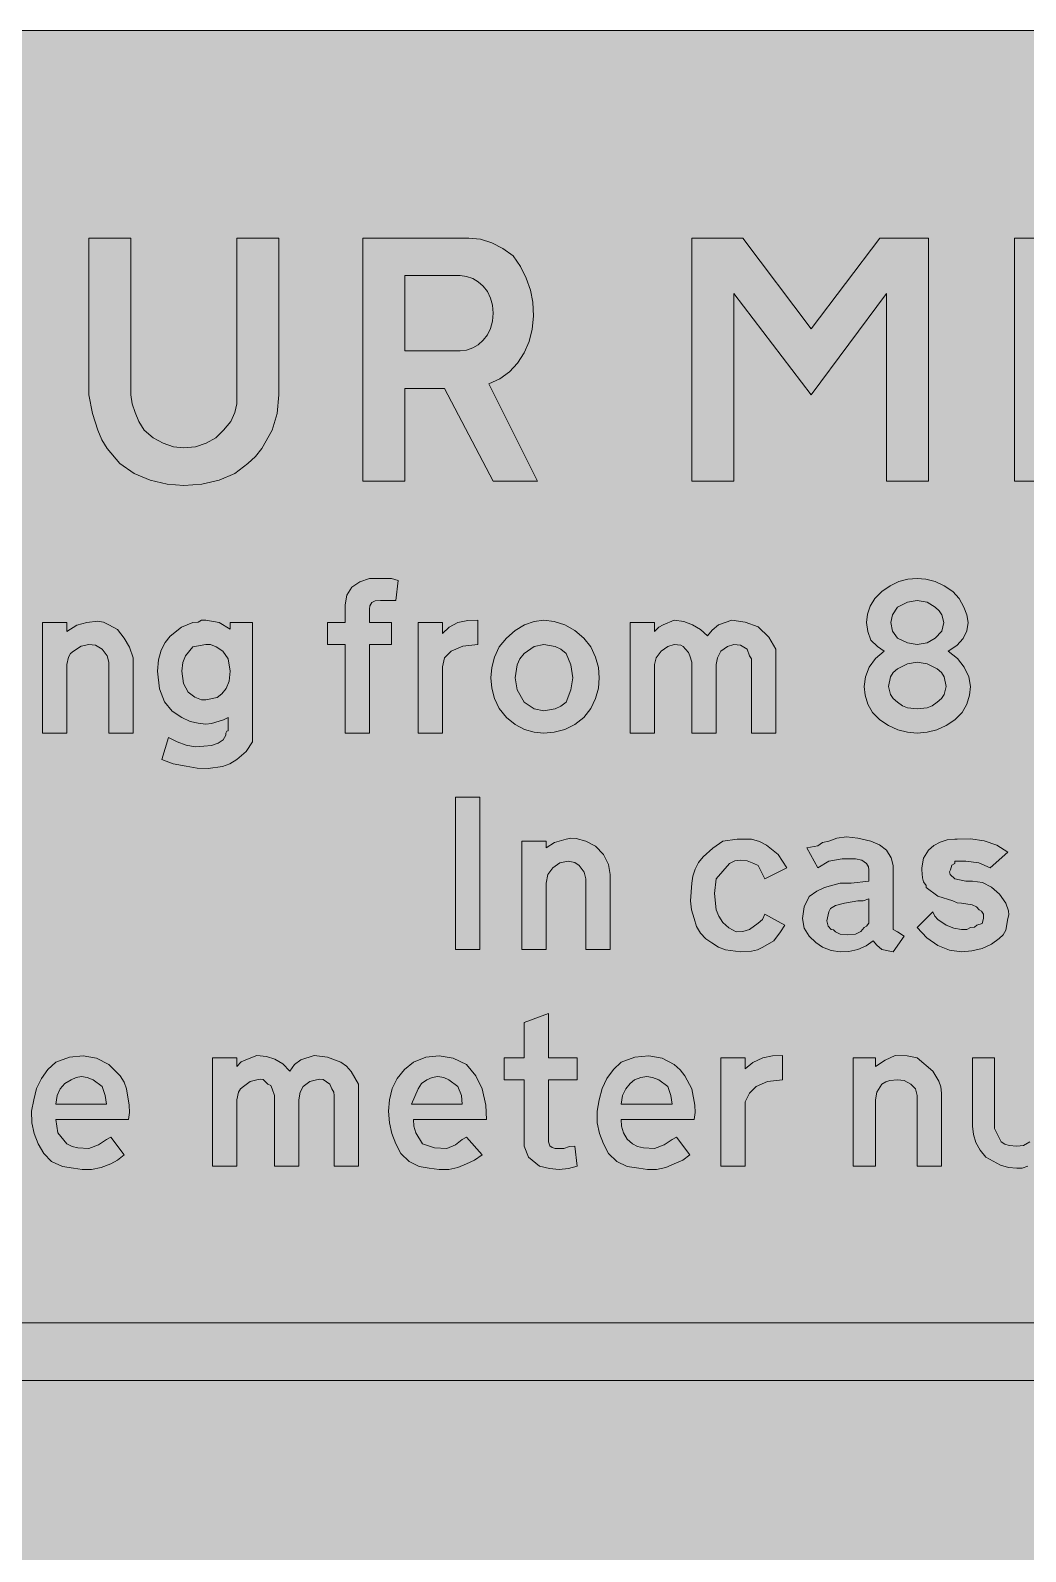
# Model space of a CAD drawing. Header units: metres. Extents: x 10 to 559, y 12 to 260.
# Drawn here: x 91.5 to 172.6, y 136 to 259.9 of the extents above; entities that cross this region are included whole.
import ezdxf

# ---------------------------------------------------------------- set-up
doc = ezdxf.new("R2010")
doc.units = ezdxf.units.M
for name, color, linetype, true_color in [('FILL_FIREBRICK_C36B00', 7, 'Continuous', 0xc36b00), ('FILL_WHITE_FFFFFF', 7, 'Continuous', 0xffffff), ('STROKE_WHITE_FFFFFF', 7, 'Continuous', 0xffffff)]:
    doc.layers.add(name, color=color, linetype=linetype, true_color=true_color)

msp = doc.modelspace()

# ---------------------------------------------------------------- hatches: boundary and pattern name
at = {"layer": 'FILL_FIREBRICK_C36B00', "true_color": 0xc36b00}
h = msp.add_hatch(color=7, dxfattribs=at)
h.dxf.hatch_style = 1
h.paths.add_polyline_path([(553.76, 259.79), (555.08, 259.4), (556.32, 258.78), (557.46, 257.94), (558.3, 256.8), (558.92, 255.55), (559.31, 254.24), (559.44, 252.9), (559.44, 19.08), (559.31, 17.73), (558.9, 16.38), (558.25, 15.14), (557.46, 14.04), (556.29, 13.12), (555.01, 12.51), (553.69, 12.17), (552.42, 12.06), (17.46, 12.06), (16.12, 12.17), (14.81, 12.51), (13.56, 13.12), (12.42, 14.04), (11.48, 15.18), (10.8, 16.42), (10.4, 17.74), (10.26, 19.08), (10.26, 252.9), (10.4, 254.25), (10.8, 255.6), (11.48, 256.77), (12.42, 257.94), (13.52, 258.88), (14.76, 259.56), (16.11, 259.87), (17.46, 259.92), (552.42, 259.92), (553.76, 259.79)])
at = {"layer": 'FILL_WHITE_FFFFFF', "true_color": 0xffffff}
h = msp.add_hatch(color=7, dxfattribs=at)
h.dxf.hatch_style = 1
h.paths.add_polyline_path([(99.72, 230.22), (99.83, 229.5), (100.08, 228.78), (100.37, 228.06), (100.8, 227.34), (101.53, 226.74), (102.35, 226.28), (103.2, 226), (104.04, 225.9), (104.98, 226), (105.86, 226.28), (106.65, 226.74), (107.28, 227.34), (107.86, 228.06), (108.18, 228.78), (108.34, 229.5), (108.36, 230.22), (108.36, 243), (111.78, 243), (111.78, 230.22), (111.64, 228.71), (111.24, 227.34), (110.38, 225.85), (109.87, 225.21), (109.26, 224.64), (108.19, 223.83), (106.92, 223.27), (105.51, 222.94), (104.04, 222.84), (102.67, 222.94), (101.29, 223.27), (99.99, 223.83), (98.82, 224.64), (97.78, 225.85), (97.35, 226.56), (97.02, 227.34), (96.59, 228.71), (96.3, 230.22), (96.3, 243), (99.72, 243), (99.72, 230.22)])
h = msp.add_hatch(color=7, dxfattribs=at)
h.dxf.hatch_style = 1
h.paths.add_polyline_path([(127.26, 243), (128.2, 242.9), (129.13, 242.62), (130.02, 242.16), (130.86, 241.56), (131.47, 240.69), (131.94, 239.74), (132.28, 238.75), (132.48, 237.78), (132.53, 236.65), (132.42, 235.58), (132.16, 234.57), (131.76, 233.64), (131.22, 232.82), (130.56, 232.11), (129.77, 231.54), (128.88, 231.12), (132.84, 223.2), (129.24, 223.2), (125.28, 230.76), (122.04, 230.76), (122.04, 223.2), (118.62, 223.2), (118.62, 243), (127.26, 243)])
h.paths.add_polyline_path([(127.07, 233.88), (127.57, 234.05), (128.03, 234.31), (128.43, 234.68), (128.77, 235.12), (129.02, 235.64), (129.18, 236.23), (129.24, 236.88), (129.18, 237.53), (129.02, 238.12), (128.77, 238.64), (128.43, 239.09), (128.03, 239.45), (127.57, 239.72), (127.07, 239.88), (126.54, 239.94), (122.04, 239.94), (122.04, 233.82), (126.54, 233.82), (127.07, 233.88)], flags=16)
h = msp.add_hatch(color=7, dxfattribs=at)
h.dxf.hatch_style = 1
h.paths.add_polyline_path([(145.44, 243), (149.58, 243), (155.16, 235.62), (160.74, 243), (164.7, 243), (164.7, 223.2), (161.28, 223.2), (161.28, 238.5), (155.16, 230.22), (148.86, 238.5), (148.86, 223.2), (145.44, 223.2), (145.44, 243)])
h = msp.add_hatch(color=7, dxfattribs=at)
h.dxf.hatch_style = 1
h.paths.add_polyline_path([(171.72, 243), (184.14, 243), (184.14, 239.94), (174.96, 239.94), (174.96, 234.72), (183.42, 234.72), (183.42, 231.66), (174.96, 231.66), (174.96, 226.26), (184.68, 226.26), (184.68, 223.2), (171.72, 223.2), (171.72, 243)])
h = msp.add_hatch(color=7, dxfattribs=at)
h.dxf.hatch_style = 1
h.paths.add_polyline_path([(117.18, 202.68), (117.18, 209.88), (115.74, 209.88), (115.74, 211.68), (117.18, 211.68), (117.18, 213.12), (117.31, 213.91), (117.72, 214.56), (118.37, 214.99), (119.16, 215.28), (120.42, 215.28), (120.96, 215.26), (121.5, 215.1), (121.32, 213.48), (120.24, 213.48), (120.06, 213.48), (119.63, 213.46), (119.34, 213.3), (119.18, 213.03), (119.16, 212.76), (119.16, 211.68), (120.96, 211.68), (120.96, 209.88), (119.16, 209.88), (119.16, 202.68), (117.18, 202.68)])
h = msp.add_hatch(color=7, dxfattribs=at)
h.dxf.hatch_style = 1
h.paths.add_polyline_path([(167.99, 207.26), (168.12, 206.46), (168.05, 205.76), (167.83, 205.04), (167.44, 204.36), (166.86, 203.76), (166.15, 203.29), (165.4, 202.95), (164.61, 202.75), (163.8, 202.68), (162.99, 202.75), (162.2, 202.95), (161.45, 203.29), (160.74, 203.76), (160.16, 204.36), (159.77, 205.04), (159.55, 205.76), (159.48, 206.46), (159.58, 207.26), (159.88, 208.04), (160.39, 208.74), (161.1, 209.34), (160.56, 209.72), (160.02, 210.24), (159.77, 210.96), (159.66, 211.68), (159.73, 212.35), (159.95, 213.01), (160.34, 213.63), (160.92, 214.2), (161.6, 214.67), (162.29, 215.01), (163.02, 215.21), (163.8, 215.28), (164.5, 215.21), (165.24, 215.01), (165.98, 214.67), (166.68, 214.2), (167.2, 213.64), (167.58, 212.94), (167.83, 212.31), (167.94, 211.68), (167.84, 211.01), (167.53, 210.38), (167.03, 209.81), (166.32, 209.34), (167.06, 208.74), (167.62, 208.04), (167.99, 207.26)])
h.paths.add_polyline_path([(161.84, 207.6), (161.62, 207.25), (161.46, 206.46), (161.62, 205.83), (161.84, 205.5), (162.18, 205.2), (162.58, 204.89), (162.99, 204.73), (163.8, 204.66), (164.61, 204.73), (165.01, 204.89), (165.42, 205.2), (165.76, 205.5), (165.98, 205.83), (166.14, 206.46), (165.98, 207.25), (165.76, 207.6), (165.42, 207.9), (164.61, 208.31), (163.8, 208.44), (162.99, 208.31), (162.18, 207.9), (161.84, 207.6)], flags=16)
h.paths.add_polyline_path([(165.24, 210.42), (165.8, 210.98), (165.96, 211.68), (165.8, 212.31), (165.58, 212.64), (165.24, 212.94), (164.59, 213.35), (163.8, 213.48), (162.99, 213.35), (162.18, 212.94), (161.77, 212.31), (161.64, 211.68), (161.77, 210.98), (162.18, 210.42), (162.99, 210.02), (163.8, 209.88), (164.59, 210.02), (165.24, 210.42)], flags=16)
h = msp.add_hatch(color=7, dxfattribs=at)
h.dxf.hatch_style = 1
h.paths.add_polyline_path([(95.67, 209.75), (95.04, 209.34), (94.8, 209.15), (94.63, 208.87), (94.5, 208.26), (94.5, 202.68), (92.52, 202.68), (92.52, 211.68), (94.5, 211.68), (94.5, 210.96), (95.31, 211.46), (96.12, 211.68), (97.02, 211.79), (97.49, 211.71), (97.92, 211.5), (98.62, 211.1), (99.18, 210.42), (99.61, 209.68), (99.9, 208.8), (99.9, 202.68), (97.92, 202.68), (97.92, 208.44), (97.78, 208.98), (97.38, 209.52), (96.84, 209.83), (96.3, 209.88), (95.67, 209.75)])
h = msp.add_hatch(color=7, dxfattribs=at)
h.dxf.hatch_style = 1
h.paths.add_polyline_path([(109.62, 201.96), (109.12, 201.17), (108.36, 200.52), (107.79, 200.18), (107.19, 199.96), (106.02, 199.8), (105.12, 199.82), (104.22, 199.98), (103.16, 200.18), (102.24, 200.52), (102.78, 202.32), (103.48, 201.95), (104.22, 201.69), (104.96, 201.56), (105.66, 201.6), (106.3, 201.66), (106.83, 201.85), (107.23, 202.13), (107.46, 202.5), (107.46, 202.61), (107.46, 202.68), (107.55, 202.84), (107.64, 202.86), (107.64, 203.76), (107.64, 203.87), (107.64, 203.94), (107.28, 203.76), (106.29, 203.45), (105.84, 203.4), (105.19, 203.47), (104.55, 203.63), (103.86, 203.94), (103.09, 204.45), (102.46, 205.22), (102.04, 206.29), (101.88, 207.72), (101.96, 208.65), (102.18, 209.43), (102.51, 210.06), (102.91, 210.58), (103.85, 211.29), (104.76, 211.68), (105.19, 211.7), (105.48, 211.86), (105.84, 211.86), (106.92, 211.68), (107.82, 211.14), (107.82, 211.68), (109.62, 211.68), (109.62, 201.96)])
h.paths.add_polyline_path([(104.17, 208.98), (103.95, 208.43), (103.86, 207.72), (104.01, 206.7), (104.4, 206.01), (104.92, 205.59), (105.48, 205.38), (105.84, 205.38), (106.74, 205.56), (107.14, 205.87), (107.48, 206.3), (107.73, 206.9), (107.82, 207.72), (107.64, 208.72), (107.21, 209.34), (106.68, 209.69), (106.2, 209.88), (105.84, 209.88), (104.76, 209.7), (104.17, 208.98)], flags=16)
h = msp.add_hatch(color=7, dxfattribs=at)
h.dxf.hatch_style = 1
h.paths.add_polyline_path([(125.66, 211.3), (126.36, 211.68), (127.17, 211.84), (127.98, 211.86), (127.98, 209.88), (126.76, 209.75), (125.82, 209.34), (125.28, 208.8), (125.1, 208.08), (125.1, 202.68), (123.12, 202.68), (123.12, 211.68), (125.1, 211.68), (125.1, 210.78), (125.66, 211.3)])
h = msp.add_hatch(color=7, dxfattribs=at)
h.dxf.hatch_style = 1
h.paths.add_polyline_path([(129.35, 208.87), (129.74, 209.69), (130.32, 210.42), (131.03, 211.02), (131.78, 211.48), (132.57, 211.76), (133.38, 211.86), (134.22, 211.76), (135.07, 211.48), (135.89, 211.02), (136.62, 210.42), (137.2, 209.69), (137.59, 208.87), (137.81, 208.02), (137.88, 207.18), (137.81, 206.34), (137.59, 205.49), (137.2, 204.67), (136.62, 203.94), (135.89, 203.36), (135.07, 202.97), (134.22, 202.75), (133.38, 202.68), (132.57, 202.75), (131.78, 202.97), (131.03, 203.36), (130.32, 203.94), (129.74, 204.67), (129.35, 205.49), (129.13, 206.34), (129.06, 207.18), (129.13, 208.02), (129.35, 208.87)])
h.paths.add_polyline_path([(131.76, 209.16), (131.42, 208.72), (131.2, 208.24), (131.04, 207.18), (131.2, 206.19), (131.76, 205.2), (132.57, 204.64), (133.38, 204.48), (134.28, 204.64), (134.75, 204.86), (135.18, 205.2), (135.58, 206.19), (135.72, 207.18), (135.58, 208.24), (135.18, 209.16), (134.75, 209.5), (134.28, 209.72), (133.38, 209.88), (132.57, 209.72), (131.76, 209.16)], flags=16)
h = msp.add_hatch(color=7, dxfattribs=at)
h.dxf.hatch_style = 1
h.paths.add_polyline_path([(152.28, 202.68), (150.3, 202.68), (150.3, 208.44), (150.28, 208.71), (150.12, 208.98), (149.94, 209.52), (149.4, 209.83), (148.86, 209.88), (148.32, 209.74), (147.78, 209.34), (147.53, 208.8), (147.42, 208.26), (147.42, 202.68), (145.44, 202.68), (145.44, 208.44), (145.26, 208.98), (145.15, 209.25), (144.9, 209.52), (144.73, 209.73), (144.52, 209.83), (144, 209.88), (143.46, 209.74), (142.92, 209.34), (142.52, 208.8), (142.38, 208.26), (142.38, 202.68), (140.4, 202.68), (140.4, 211.68), (142.38, 211.68), (142.38, 210.96), (142.74, 211.3), (143.1, 211.5), (144, 211.86), (144.78, 211.76), (145.49, 211.5), (146.13, 211.1), (146.7, 210.6), (147.08, 211.05), (147.6, 211.5), (148.68, 211.86), (149.76, 211.72), (150.84, 211.32), (151.7, 210.49), (152.28, 209.52), (152.28, 209.34), (152.28, 209.16), (152.28, 202.68)])
h = msp.add_hatch(color=7, dxfattribs=at)
h.dxf.hatch_style = 1
h.paths.add_polyline_path([(128.16, 197.46), (128.16, 185.04), (126.18, 185.04), (126.18, 197.46), (128.16, 197.46)])
h = msp.add_hatch(color=7, dxfattribs=at)
h.dxf.hatch_style = 1
h.paths.add_polyline_path([(134.66, 192.11), (134.1, 191.7), (133.69, 191.14), (133.56, 190.44), (133.56, 185.04), (131.58, 185.04), (131.58, 193.86), (133.56, 193.86), (133.56, 193.32), (134.23, 193.75), (135.18, 194.04), (135.58, 194.11), (135.99, 194.09), (136.8, 193.86), (137.59, 193.46), (138.24, 192.78), (138.64, 191.97), (138.78, 191.16), (138.78, 185.04), (136.8, 185.04), (136.8, 190.8), (136.66, 191.34), (136.26, 191.88), (135.88, 192.13), (135.36, 192.24), (134.66, 192.11)])
h = msp.add_hatch(color=7, dxfattribs=at)
h.dxf.hatch_style = 1
h.paths.add_polyline_path([(149.58, 186.5), (150.12, 186.66), (150.84, 187.2), (151.18, 187.49), (151.38, 187.92), (153, 187.02), (152.64, 186.48), (152.1, 185.76), (151.2, 185.22), (150.77, 185.01), (150.3, 184.9), (149.4, 184.86), (148.16, 185.02), (147.6, 185.24), (147.06, 185.58), (146.56, 185.91), (146.14, 186.37), (145.82, 186.92), (145.62, 187.56), (145.41, 188.26), (145.33, 189), (145.44, 190.44), (145.5, 191.01), (145.69, 191.59), (145.97, 192.14), (146.34, 192.6), (147.15, 193.3), (147.96, 193.86), (149.13, 194.02), (150.3, 194.04), (150.94, 193.84), (151.51, 193.54), (152.46, 192.78), (152.82, 192.24), (153.18, 191.7), (151.38, 190.8), (150.84, 191.88), (150.48, 192.06), (149.94, 192.26), (149.42, 192.33), (148.94, 192.26), (148.5, 192.06), (147.42, 190.8), (147.28, 189.61), (147.42, 188.28), (147.62, 187.75), (147.96, 187.24), (148.43, 186.81), (149.04, 186.48), (149.58, 186.5)])
h = msp.add_hatch(color=7, dxfattribs=at)
h.dxf.hatch_style = 1
h.paths.add_polyline_path([(156.08, 193.75), (156.6, 193.86), (157.25, 194.11), (158.04, 194.22), (158.96, 194.11), (160.02, 193.86), (160.72, 193.57), (161.28, 193.14), (161.68, 192.51), (161.82, 191.88), (161.82, 189.9), (161.82, 187.02), (161.82, 186.66), (162.18, 186.48), (162.72, 186.12), (161.82, 184.86), (160.92, 185.04), (160.49, 185.4), (160.2, 185.76), (159.64, 185.33), (158.94, 185.04), (158.22, 184.88), (157.5, 184.86), (156.78, 184.97), (156.06, 185.22), (155.52, 185.6), (154.98, 186.12), (154.57, 186.77), (154.44, 187.56), (154.57, 188.53), (154.98, 189.36), (155.61, 189.79), (156.24, 190.08), (157.5, 190.44), (158.4, 190.44), (159.84, 190.62), (159.84, 190.98), (159.84, 191.52), (159.82, 191.79), (159.66, 192.06), (159.28, 192.31), (158.76, 192.42), (157.68, 192.42), (156.6, 192.24), (155.7, 191.7), (154.8, 193.32), (155.7, 193.5), (156.08, 193.75)])
h.paths.add_polyline_path([(158.76, 186.3), (159.19, 186.5), (159.48, 186.84), (159.66, 186.95), (159.84, 187.2), (159.84, 187.56), (159.84, 189.18), (159.39, 189.02), (158.94, 189), (157.86, 188.82), (157.14, 188.64), (156.73, 188.37), (156.6, 188.1), (156.42, 187.38), (156.53, 186.95), (156.78, 186.66), (156.96, 186.64), (157.14, 186.48), (157.5, 186.3), (158.13, 186.23), (158.76, 186.3)], flags=16)
h = msp.add_hatch(color=7, dxfattribs=at)
h.dxf.hatch_style = 1
h.paths.add_polyline_path([(167.76, 190.62), (168.3, 190.62), (169.1, 190.49), (169.85, 190.12), (170.5, 189.56), (171, 188.82), (171.23, 188.19), (171.25, 187.86), (171.18, 187.56), (171.02, 186.61), (170.8, 186.24), (170.46, 185.94), (169.83, 185.47), (169.07, 185.13), (168.23, 184.93), (167.4, 184.86), (166.43, 184.99), (165.47, 185.38), (164.57, 186), (163.8, 186.84), (165.06, 188.1), (165.23, 187.75), (165.47, 187.49), (166.14, 187.02), (166.77, 186.77), (167.4, 186.66), (167.83, 186.68), (168.12, 186.84), (168.46, 186.86), (168.66, 187.02), (169.07, 187.15), (169.2, 187.56), (169.2, 187.92), (169.02, 188.17), (168.84, 188.28), (168.62, 188.52), (168.26, 188.68), (167.4, 188.82), (167.04, 188.84), (166.68, 189), (165.47, 189.4), (164.52, 190.08), (164.52, 190.26), (164.31, 190.56), (164.21, 190.89), (164.16, 191.52), (164.16, 191.7), (164.3, 192.49), (164.7, 193.14), (165.14, 193.51), (165.65, 193.79), (166.22, 193.98), (166.86, 194.04), (167.04, 194.04), (168.14, 194.07), (169.25, 193.9), (170.28, 193.53), (171.18, 192.96), (169.74, 191.7), (168.82, 192.1), (167.76, 192.24), (166.86, 192.24), (166.86, 192.06), (166.61, 191.92), (166.5, 191.52), (166.43, 191.36), (166.48, 191.16), (166.86, 190.8), (167.76, 190.62)])
h = msp.add_hatch(color=7, dxfattribs=at)
h.dxf.hatch_style = 1
h.paths.add_polyline_path([(133.87, 169.04), (134.04, 168.9), (134.28, 168.84), (135, 168.84), (135.45, 169), (135.9, 169.02), (136.08, 167.4), (135.37, 167.2), (134.62, 167.13), (133.83, 167.2), (133.02, 167.4), (132.12, 168.12), (131.76, 169.02), (131.76, 174.42), (130.14, 174.42), (130.14, 176.22), (131.76, 176.22), (131.76, 179.1), (133.74, 179.82), (133.74, 176.22), (136.08, 176.22), (136.08, 174.42), (133.74, 174.42), (133.74, 169.38), (133.87, 169.04)])
h = msp.add_hatch(color=7, dxfattribs=at)
h.dxf.hatch_style = 1
h.paths.add_polyline_path([(93.24, 167.76), (92.63, 168.41), (92.16, 169.2), (91.83, 170.04), (91.64, 170.93), (91.63, 171.86), (91.8, 172.8), (92.03, 173.71), (92.43, 174.53), (92.96, 175.26), (93.6, 175.86), (94.71, 176.26), (95.83, 176.38), (96.92, 176.19), (97.92, 175.68), (98.84, 174.76), (99.16, 174.24), (99.36, 173.7), (99.58, 172.37), (99.61, 171.75), (99.54, 171.18), (93.6, 171.18), (93.78, 170.1), (94.5, 169.2), (94.93, 168.99), (95.4, 168.88), (96.3, 168.84), (97.09, 169.13), (97.74, 169.56), (98.1, 169.74), (99.18, 168.3), (98.64, 167.87), (98.1, 167.58), (97.29, 167.27), (96.5, 167.13), (95.75, 167.12), (95.04, 167.22), (94.14, 167.35), (93.24, 167.76)])
h.paths.add_polyline_path([(97.63, 173.16), (97.38, 173.88), (96.66, 174.42), (96.15, 174.62), (95.69, 174.69), (95.27, 174.62), (94.86, 174.42), (94.34, 174.13), (93.96, 173.7), (93.71, 173.14), (93.6, 172.44), (97.74, 172.44), (97.63, 173.16)], flags=16)
h = msp.add_hatch(color=7, dxfattribs=at)
h.dxf.hatch_style = 1
h.paths.add_polyline_path([(108.36, 175.5), (108.72, 175.9), (109.08, 176.04), (109.98, 176.4), (110.76, 176.33), (111.46, 176.11), (112.11, 175.72), (112.68, 175.14), (113.06, 175.66), (113.58, 176.04), (114.66, 176.4), (115.74, 176.26), (116.82, 175.86), (117.3, 175.53), (117.67, 175.09), (118.26, 174.06), (118.26, 173.88), (118.26, 167.4), (116.28, 167.4), (116.28, 173.16), (116.26, 173.43), (116.1, 173.7), (115.92, 174.06), (115.38, 174.44), (115.11, 174.49), (114.84, 174.42), (114.3, 174.28), (113.76, 173.88), (113.51, 173.41), (113.4, 172.8), (113.4, 167.4), (111.42, 167.4), (111.42, 173.16), (111.24, 173.7), (111.13, 173.95), (110.88, 174.06), (110.5, 174.44), (110.25, 174.49), (109.98, 174.42), (109.44, 174.28), (108.9, 173.88), (108.66, 173.69), (108.49, 173.41), (108.36, 172.8), (108.36, 167.4), (106.38, 167.4), (106.38, 176.22), (108.36, 176.22), (108.36, 175.5)])
h = msp.add_hatch(color=7, dxfattribs=at)
h.dxf.hatch_style = 1
h.paths.add_polyline_path([(122.4, 167.76), (121.72, 168.41), (121.32, 169.2), (120.98, 170.04), (120.78, 170.93), (120.71, 171.86), (120.78, 172.8), (121.01, 173.71), (121.43, 174.53), (122.02, 175.26), (122.76, 175.86), (123.76, 176.26), (124.85, 176.38), (125.97, 176.19), (127.08, 175.68), (127.84, 174.76), (128.34, 173.7), (128.65, 172.37), (128.7, 171.18), (122.76, 171.18), (122.78, 170.64), (122.94, 170.1), (123.48, 169.2), (124.47, 168.88), (125.46, 168.84), (126.16, 169.13), (126.72, 169.56), (127.08, 169.74), (128.34, 168.3), (127.71, 167.87), (127.08, 167.58), (126.37, 167.27), (125.62, 167.13), (124.83, 167.12), (124.02, 167.22), (123.21, 167.35), (122.4, 167.76)])
h.paths.add_polyline_path([(126.67, 173.16), (126.36, 173.88), (125.64, 174.42), (125.21, 174.62), (124.74, 174.69), (124.27, 174.62), (123.84, 174.42), (123.41, 174.13), (123.12, 173.7), (122.58, 172.44), (126.72, 172.44), (126.67, 173.16)], flags=16)
h = msp.add_hatch(color=7, dxfattribs=at)
h.dxf.hatch_style = 1
h.paths.add_polyline_path([(139.32, 167.76), (138.64, 168.41), (138.24, 169.2), (137.91, 170.04), (137.72, 170.93), (137.71, 171.86), (137.88, 172.8), (138.11, 173.71), (138.51, 174.53), (139.04, 175.26), (139.68, 175.86), (140.79, 176.26), (141.91, 176.38), (143, 176.19), (144, 175.68), (144.48, 175.24), (144.85, 174.76), (145.44, 173.7), (145.66, 172.37), (145.69, 171.75), (145.62, 171.18), (139.68, 171.18), (139.7, 170.64), (139.86, 170.1), (140.15, 169.58), (140.58, 169.2), (141.01, 168.99), (141.48, 168.88), (142.38, 168.84), (143.17, 169.13), (143.82, 169.56), (144.18, 169.74), (145.26, 168.3), (144.7, 167.87), (144, 167.58), (143.3, 167.27), (142.56, 167.13), (141.82, 167.12), (141.12, 167.22), (140.15, 167.35), (139.32, 167.76)])
h.paths.add_polyline_path([(143.71, 173.16), (143.46, 173.88), (142.74, 174.42), (142.23, 174.62), (141.75, 174.69), (141.27, 174.62), (140.76, 174.42), (140.4, 174.13), (140.04, 173.7), (139.79, 173.14), (139.68, 172.44), (143.82, 172.44), (143.71, 173.16)], flags=16)
h = msp.add_hatch(color=7, dxfattribs=at)
h.dxf.hatch_style = 1
h.paths.add_polyline_path([(150.41, 175.84), (151.2, 176.22), (152.01, 176.38), (152.82, 176.4), (152.82, 174.42), (151.6, 174.29), (150.66, 173.88), (150.12, 173.34), (149.76, 172.62), (149.76, 167.4), (147.78, 167.4), (147.78, 176.22), (149.76, 176.22), (149.76, 175.32), (150.41, 175.84)])
h = msp.add_hatch(color=7, dxfattribs=at)
h.dxf.hatch_style = 1
h.paths.add_polyline_path([(161.55, 174.37), (161.22, 174.27), (160.92, 174.06), (160.51, 173.43), (160.38, 172.8), (160.38, 167.4), (158.58, 167.4), (158.58, 176.22), (160.38, 176.22), (160.38, 175.5), (161.19, 176.02), (162, 176.4), (162.97, 176.38), (163.8, 176.22), (165.06, 175.14), (165.55, 174.31), (165.72, 173.85), (165.78, 173.34), (165.78, 167.4), (163.8, 167.4), (163.8, 173.16), (163.66, 173.68), (163.26, 174.06), (162.72, 174.37), (162.18, 174.42), (161.55, 174.37)])
h = msp.add_hatch(color=7, dxfattribs=at)
h.dxf.hatch_style = 1
h.paths.add_polyline_path([(171.23, 167.28), (170.57, 167.47), (169.38, 168.12), (168.91, 168.69), (168.57, 169.31), (168.37, 169.97), (168.3, 170.64), (168.3, 176.22), (170.1, 176.22), (170.1, 170.46), (170.64, 169.38), (170.94, 169.17), (171.27, 169.06), (171.9, 169.02), (172.44, 169.06), (172.98, 169.38), (173.38, 169.92), (173.52, 170.46), (173.52, 176.22), (175.5, 176.22), (175.5, 167.4), (173.52, 167.4), (173.52, 167.76), (173.16, 167.51), (172.8, 167.4), (172.35, 167.24), (171.9, 167.22), (171.23, 167.28)])
h = msp.add_hatch(color=7, dxfattribs=at)
h.dxf.hatch_style = 1
h.paths.add_polyline_path([(506.34, 154.62), (506.34, 149.94), (72.9, 149.94), (77.58, 145.26), (70.56, 145.26), (63.36, 152.28), (70.56, 159.3), (77.58, 159.3), (72.9, 154.62), (506.34, 154.62)])

# ---------------------------------------------------------------- linework, layer by layer
at = {"layer": 'FILL_FIREBRICK_C36B00', "lineweight": 0, "true_color": 0xc36b00}
msp.add_lwpolyline([(552.42, 12.06), (17.46, 12.06), (16.12, 12.17), (14.81, 12.51), (13.56, 13.12), (12.42, 14.04), (11.48, 15.18), (10.8, 16.42), (10.4, 17.74), (10.26, 19.08), (10.26, 252.9), (10.4, 254.25), (10.8, 255.6), (11.48, 256.77), (12.42, 257.94), (13.52, 258.88), (14.76, 259.56), (16.11, 259.87), (17.46, 259.92), (552.42, 259.92)], dxfattribs=at)
at = {"layer": 'FILL_WHITE_FFFFFF', "lineweight": 0, "true_color": 0xffffff}
for points in [[(99.72, 230.22), (99.83, 229.5), (100.08, 228.78), (100.37, 228.06), (100.8, 227.34), (101.53, 226.74), (102.35, 226.28), (103.2, 226), (104.04, 225.9), (104.98, 226), (105.86, 226.28), (106.65, 226.74), (107.28, 227.34), (107.86, 228.06), (108.18, 228.78), (108.34, 229.5), (108.36, 230.22), (108.36, 243), (111.78, 243), (111.78, 230.22), (111.64, 228.71), (111.24, 227.34), (110.38, 225.85), (109.87, 225.21), (109.26, 224.64), (108.19, 223.83), (106.92, 223.27), (105.51, 222.94), (104.04, 222.84), (102.67, 222.94), (101.29, 223.27), (99.99, 223.83), (98.82, 224.64), (97.78, 225.85), (97.35, 226.56), (97.02, 227.34), (96.59, 228.71), (96.3, 230.22), (96.3, 243), (99.72, 243)], [(127.26, 243), (128.2, 242.9), (129.13, 242.62), (130.02, 242.16), (130.86, 241.56), (131.47, 240.69), (131.94, 239.74), (132.28, 238.75), (132.48, 237.78), (132.53, 236.65), (132.42, 235.58), (132.16, 234.57), (131.76, 233.64), (131.22, 232.82), (130.56, 232.11), (129.77, 231.54), (128.88, 231.12), (132.84, 223.2), (129.24, 223.2), (125.28, 230.76), (122.04, 230.76), (122.04, 223.2), (118.62, 223.2), (118.62, 243)], [(145.44, 243), (149.58, 243), (155.16, 235.62), (160.74, 243), (164.7, 243), (164.7, 223.2), (161.28, 223.2), (161.28, 238.5), (155.16, 230.22), (148.86, 238.5), (148.86, 223.2), (145.44, 223.2)], [(171.72, 243), (184.14, 243), (184.14, 239.94), (174.96, 239.94), (174.96, 234.72), (183.42, 234.72), (183.42, 231.66), (174.96, 231.66), (174.96, 226.26), (184.68, 226.26), (184.68, 223.2), (171.72, 223.2)], [(127.07, 233.88), (127.57, 234.05), (128.03, 234.31), (128.43, 234.68), (128.77, 235.12), (129.02, 235.64), (129.18, 236.23), (129.24, 236.88), (129.18, 237.53), (129.02, 238.12), (128.77, 238.64), (128.43, 239.09), (128.03, 239.45), (127.57, 239.72), (127.07, 239.88), (126.54, 239.94), (122.04, 239.94), (122.04, 233.82), (126.54, 233.82)], [(117.18, 202.68), (117.18, 209.88), (115.74, 209.88), (115.74, 211.68), (117.18, 211.68), (117.18, 213.12), (117.31, 213.91), (117.72, 214.56), (118.37, 214.99), (119.16, 215.28), (120.42, 215.28), (120.96, 215.26), (121.5, 215.1), (121.32, 213.48), (120.24, 213.48), (120.06, 213.48), (119.63, 213.46), (119.34, 213.3), (119.18, 213.03), (119.16, 212.76), (119.16, 211.68), (120.96, 211.68), (120.96, 209.88), (119.16, 209.88), (119.16, 202.68)], [(167.99, 207.26), (168.12, 206.46), (168.05, 205.76), (167.83, 205.04), (167.44, 204.36), (166.86, 203.76), (166.15, 203.29), (165.4, 202.95), (164.61, 202.75), (163.8, 202.68), (162.99, 202.75), (162.2, 202.95), (161.45, 203.29), (160.74, 203.76), (160.16, 204.36), (159.77, 205.04), (159.55, 205.76), (159.48, 206.46), (159.58, 207.26), (159.88, 208.04), (160.39, 208.74), (161.1, 209.34), (160.56, 209.72), (160.02, 210.24), (159.77, 210.96), (159.66, 211.68), (159.73, 212.35), (159.95, 213.01), (160.34, 213.63), (160.92, 214.2), (161.6, 214.67), (162.29, 215.01), (163.02, 215.21), (163.8, 215.28), (164.5, 215.21), (165.24, 215.01), (165.98, 214.67), (166.68, 214.2), (167.2, 213.64), (167.58, 212.94), (167.83, 212.31), (167.94, 211.68), (167.84, 211.01), (167.53, 210.38), (167.03, 209.81), (166.32, 209.34), (167.06, 208.74), (167.62, 208.04)], [(165.24, 210.42), (165.8, 210.98), (165.96, 211.68), (165.8, 212.31), (165.58, 212.64), (165.24, 212.94), (164.59, 213.35), (163.8, 213.48), (162.99, 213.35), (162.18, 212.94), (161.77, 212.31), (161.64, 211.68), (161.77, 210.98), (162.18, 210.42), (162.99, 210.02), (163.8, 209.88), (164.59, 210.02)], [(95.67, 209.75), (95.04, 209.34), (94.8, 209.15), (94.63, 208.87), (94.5, 208.26), (94.5, 202.68), (92.52, 202.68), (92.52, 211.68), (94.5, 211.68), (94.5, 210.96), (95.31, 211.46), (96.12, 211.68), (97.02, 211.79), (97.49, 211.71), (97.92, 211.5), (98.62, 211.1), (99.18, 210.42), (99.61, 209.68), (99.9, 208.8), (99.9, 202.68), (97.92, 202.68), (97.92, 208.44), (97.78, 208.98), (97.38, 209.52), (96.84, 209.83), (96.3, 209.88)], [(109.62, 201.96), (109.12, 201.17), (108.36, 200.52), (107.79, 200.18), (107.19, 199.96), (106.02, 199.8), (105.12, 199.82), (104.22, 199.98), (103.16, 200.18), (102.24, 200.52), (102.78, 202.32), (103.48, 201.95), (104.22, 201.69), (104.96, 201.56), (105.66, 201.6), (106.3, 201.66), (106.83, 201.85), (107.23, 202.13), (107.46, 202.5), (107.46, 202.61), (107.46, 202.68), (107.55, 202.84), (107.64, 202.86), (107.64, 203.76), (107.64, 203.87), (107.64, 203.94), (107.28, 203.76), (106.29, 203.45), (105.84, 203.4), (105.19, 203.47), (104.55, 203.63), (103.86, 203.94), (103.09, 204.45), (102.46, 205.22), (102.04, 206.29), (101.88, 207.72), (101.96, 208.65), (102.18, 209.43), (102.51, 210.06), (102.91, 210.58), (103.85, 211.29), (104.76, 211.68), (105.19, 211.7), (105.48, 211.86), (105.84, 211.86), (106.92, 211.68), (107.82, 211.14), (107.82, 211.68), (109.62, 211.68)], [(125.66, 211.3), (126.36, 211.68), (127.17, 211.84), (127.98, 211.86), (127.98, 209.88), (126.76, 209.75), (125.82, 209.34), (125.28, 208.8), (125.1, 208.08), (125.1, 202.68), (123.12, 202.68), (123.12, 211.68), (125.1, 211.68), (125.1, 210.78)], [(129.35, 208.87), (129.74, 209.69), (130.32, 210.42), (131.03, 211.02), (131.78, 211.48), (132.57, 211.76), (133.38, 211.86), (134.22, 211.76), (135.07, 211.48), (135.89, 211.02), (136.62, 210.42), (137.2, 209.69), (137.59, 208.87), (137.81, 208.02), (137.88, 207.18), (137.81, 206.34), (137.59, 205.49), (137.2, 204.67), (136.62, 203.94), (135.89, 203.36), (135.07, 202.97), (134.22, 202.75), (133.38, 202.68), (132.57, 202.75), (131.78, 202.97), (131.03, 203.36), (130.32, 203.94), (129.74, 204.67), (129.35, 205.49), (129.13, 206.34), (129.06, 207.18), (129.13, 208.02)], [(152.28, 202.68), (150.3, 202.68), (150.3, 208.44), (150.28, 208.71), (150.12, 208.98), (149.94, 209.52), (149.4, 209.83), (148.86, 209.88), (148.32, 209.74), (147.78, 209.34), (147.53, 208.8), (147.42, 208.26), (147.42, 202.68), (145.44, 202.68), (145.44, 208.44), (145.26, 208.98), (145.15, 209.25), (144.9, 209.52), (144.73, 209.73), (144.52, 209.83), (144, 209.88), (143.46, 209.74), (142.92, 209.34), (142.52, 208.8), (142.38, 208.26), (142.38, 202.68), (140.4, 202.68), (140.4, 211.68), (142.38, 211.68), (142.38, 210.96), (142.74, 211.3), (143.1, 211.5), (144, 211.86), (144.78, 211.76), (145.49, 211.5), (146.13, 211.1), (146.7, 210.6), (147.08, 211.05), (147.6, 211.5), (148.68, 211.86), (149.76, 211.72), (150.84, 211.32), (151.7, 210.49), (152.28, 209.52), (152.28, 209.34), (152.28, 209.16)], [(104.17, 208.98), (103.95, 208.43), (103.86, 207.72), (104.01, 206.7), (104.4, 206.01), (104.92, 205.59), (105.48, 205.38), (105.84, 205.38), (106.74, 205.56), (107.14, 205.87), (107.48, 206.3), (107.73, 206.9), (107.82, 207.72), (107.64, 208.72), (107.21, 209.34), (106.68, 209.69), (106.2, 209.88), (105.84, 209.88), (104.76, 209.7)], [(131.76, 209.16), (131.42, 208.72), (131.2, 208.24), (131.04, 207.18), (131.2, 206.19), (131.76, 205.2), (132.57, 204.64), (133.38, 204.48), (134.28, 204.64), (134.75, 204.86), (135.18, 205.2), (135.58, 206.19), (135.72, 207.18), (135.58, 208.24), (135.18, 209.16), (134.75, 209.5), (134.28, 209.72), (133.38, 209.88), (132.57, 209.72)], [(161.84, 207.6), (161.62, 207.25), (161.46, 206.46), (161.62, 205.83), (161.84, 205.5), (162.18, 205.2), (162.58, 204.89), (162.99, 204.73), (163.8, 204.66), (164.61, 204.73), (165.01, 204.89), (165.42, 205.2), (165.76, 205.5), (165.98, 205.83), (166.14, 206.46), (165.98, 207.25), (165.76, 207.6), (165.42, 207.9), (164.61, 208.31), (163.8, 208.44), (162.99, 208.31), (162.18, 207.9)], [(128.16, 197.46), (128.16, 185.04), (126.18, 185.04), (126.18, 197.46)], [(134.66, 192.11), (134.1, 191.7), (133.69, 191.14), (133.56, 190.44), (133.56, 185.04), (131.58, 185.04), (131.58, 193.86), (133.56, 193.86), (133.56, 193.32), (134.23, 193.75), (135.18, 194.04), (135.58, 194.11), (135.99, 194.09), (136.8, 193.86), (137.59, 193.46), (138.24, 192.78), (138.64, 191.97), (138.78, 191.16), (138.78, 185.04), (136.8, 185.04), (136.8, 190.8), (136.66, 191.34), (136.26, 191.88), (135.88, 192.13), (135.36, 192.24)], [(149.58, 186.5), (150.12, 186.66), (150.84, 187.2), (151.18, 187.49), (151.38, 187.92), (153, 187.02), (152.64, 186.48), (152.1, 185.76), (151.2, 185.22), (150.77, 185.01), (150.3, 184.9), (149.4, 184.86), (148.16, 185.02), (147.6, 185.24), (147.06, 185.58), (146.56, 185.91), (146.14, 186.37), (145.82, 186.92), (145.62, 187.56), (145.41, 188.26), (145.33, 189), (145.44, 190.44), (145.5, 191.01), (145.69, 191.59), (145.97, 192.14), (146.34, 192.6), (147.15, 193.3), (147.96, 193.86), (149.13, 194.02), (150.3, 194.04), (150.94, 193.84), (151.51, 193.54), (152.46, 192.78), (152.82, 192.24), (153.18, 191.7), (151.38, 190.8), (150.84, 191.88), (150.48, 192.06), (149.94, 192.26), (149.42, 192.33), (148.94, 192.26), (148.5, 192.06), (147.42, 190.8), (147.28, 189.61), (147.42, 188.28), (147.62, 187.75), (147.96, 187.24), (148.43, 186.81), (149.04, 186.48)], [(156.08, 193.75), (156.6, 193.86), (157.25, 194.11), (158.04, 194.22), (158.96, 194.11), (160.02, 193.86), (160.72, 193.57), (161.28, 193.14), (161.68, 192.51), (161.82, 191.88), (161.82, 189.9), (161.82, 187.02), (161.82, 186.66), (162.18, 186.48), (162.72, 186.12), (161.82, 184.86), (160.92, 185.04), (160.49, 185.4), (160.2, 185.76), (159.64, 185.33), (158.94, 185.04), (158.22, 184.88), (157.5, 184.86), (156.78, 184.97), (156.06, 185.22), (155.52, 185.6), (154.98, 186.12), (154.57, 186.77), (154.44, 187.56), (154.57, 188.53), (154.98, 189.36), (155.61, 189.79), (156.24, 190.08), (157.5, 190.44), (158.4, 190.44), (159.84, 190.62), (159.84, 190.98), (159.84, 191.52), (159.82, 191.79), (159.66, 192.06), (159.28, 192.31), (158.76, 192.42), (157.68, 192.42), (156.6, 192.24), (155.7, 191.7), (154.8, 193.32), (155.7, 193.5)], [(167.76, 190.62), (168.3, 190.62), (169.1, 190.49), (169.85, 190.12), (170.5, 189.56), (171, 188.82), (171.23, 188.19), (171.25, 187.86), (171.18, 187.56), (171.02, 186.61), (170.8, 186.24), (170.46, 185.94), (169.83, 185.47), (169.07, 185.13), (168.23, 184.93), (167.4, 184.86), (166.43, 184.99), (165.47, 185.38), (164.57, 186), (163.8, 186.84), (165.06, 188.1), (165.23, 187.75), (165.47, 187.49), (166.14, 187.02), (166.77, 186.77), (167.4, 186.66), (167.83, 186.68), (168.12, 186.84), (168.46, 186.86), (168.66, 187.02), (169.07, 187.15), (169.2, 187.56), (169.2, 187.92), (169.02, 188.17), (168.84, 188.28), (168.62, 188.52), (168.26, 188.68), (167.4, 188.82), (167.04, 188.84), (166.68, 189), (165.47, 189.4), (164.52, 190.08), (164.52, 190.26), (164.31, 190.56), (164.21, 190.89), (164.16, 191.52), (164.16, 191.7), (164.3, 192.49), (164.7, 193.14), (165.14, 193.51), (165.65, 193.79), (166.22, 193.98), (166.86, 194.04), (167.04, 194.04), (168.14, 194.07), (169.25, 193.9), (170.28, 193.53), (171.18, 192.96), (169.74, 191.7), (168.82, 192.1), (167.76, 192.24), (166.86, 192.24), (166.86, 192.06), (166.61, 191.92), (166.5, 191.52), (166.43, 191.36), (166.48, 191.16), (166.86, 190.8)], [(158.76, 186.3), (159.19, 186.5), (159.48, 186.84), (159.66, 186.95), (159.84, 187.2), (159.84, 187.56), (159.84, 189.18), (159.39, 189.02), (158.94, 189), (157.86, 188.82), (157.14, 188.64), (156.73, 188.37), (156.6, 188.1), (156.42, 187.38), (156.53, 186.95), (156.78, 186.66), (156.96, 186.64), (157.14, 186.48), (157.5, 186.3), (158.13, 186.23)], [(133.87, 169.04), (134.04, 168.9), (134.28, 168.84), (135, 168.84), (135.45, 169), (135.9, 169.02), (136.08, 167.4), (135.37, 167.2), (134.62, 167.13), (133.83, 167.2), (133.02, 167.4), (132.12, 168.12), (131.76, 169.02), (131.76, 174.42), (130.14, 174.42), (130.14, 176.22), (131.76, 176.22), (131.76, 179.1), (133.74, 179.82), (133.74, 176.22), (136.08, 176.22), (136.08, 174.42), (133.74, 174.42), (133.74, 169.38)], [(93.24, 167.76), (92.63, 168.41), (92.16, 169.2), (91.83, 170.04), (91.64, 170.93), (91.63, 171.86), (91.8, 172.8), (92.03, 173.71), (92.43, 174.53), (92.96, 175.26), (93.6, 175.86), (94.71, 176.26), (95.83, 176.38), (96.92, 176.19), (97.92, 175.68), (98.84, 174.76), (99.16, 174.24), (99.36, 173.7), (99.58, 172.37), (99.61, 171.75), (99.54, 171.18), (93.6, 171.18), (93.78, 170.1), (94.5, 169.2), (94.93, 168.99), (95.4, 168.88), (96.3, 168.84), (97.09, 169.13), (97.74, 169.56), (98.1, 169.74), (99.18, 168.3), (98.64, 167.87), (98.1, 167.58), (97.29, 167.27), (96.5, 167.13), (95.75, 167.12), (95.04, 167.22), (94.14, 167.35)], [(108.36, 175.5), (108.72, 175.9), (109.08, 176.04), (109.98, 176.4), (110.76, 176.33), (111.46, 176.11), (112.11, 175.72), (112.68, 175.14), (113.06, 175.66), (113.58, 176.04), (114.66, 176.4), (115.74, 176.26), (116.82, 175.86), (117.3, 175.53), (117.67, 175.09), (118.26, 174.06), (118.26, 173.88), (118.26, 167.4), (116.28, 167.4), (116.28, 173.16), (116.26, 173.43), (116.1, 173.7), (115.92, 174.06), (115.38, 174.44), (115.11, 174.49), (114.84, 174.42), (114.3, 174.28), (113.76, 173.88), (113.51, 173.41), (113.4, 172.8), (113.4, 167.4), (111.42, 167.4), (111.42, 173.16), (111.24, 173.7), (111.13, 173.95), (110.88, 174.06), (110.5, 174.44), (110.25, 174.49), (109.98, 174.42), (109.44, 174.28), (108.9, 173.88), (108.66, 173.69), (108.49, 173.41), (108.36, 172.8), (108.36, 167.4), (106.38, 167.4), (106.38, 176.22), (108.36, 176.22)], [(122.4, 167.76), (121.72, 168.41), (121.32, 169.2), (120.98, 170.04), (120.78, 170.93), (120.71, 171.86), (120.78, 172.8), (121.01, 173.71), (121.43, 174.53), (122.02, 175.26), (122.76, 175.86), (123.76, 176.26), (124.85, 176.38), (125.97, 176.19), (127.08, 175.68), (127.84, 174.76), (128.34, 173.7), (128.65, 172.37), (128.7, 171.18), (122.76, 171.18), (122.78, 170.64), (122.94, 170.1), (123.48, 169.2), (124.47, 168.88), (125.46, 168.84), (126.16, 169.13), (126.72, 169.56), (127.08, 169.74), (128.34, 168.3), (127.71, 167.87), (127.08, 167.58), (126.37, 167.27), (125.62, 167.13), (124.83, 167.12), (124.02, 167.22), (123.21, 167.35)], [(139.32, 167.76), (138.64, 168.41), (138.24, 169.2), (137.91, 170.04), (137.72, 170.93), (137.71, 171.86), (137.88, 172.8), (138.11, 173.71), (138.51, 174.53), (139.04, 175.26), (139.68, 175.86), (140.79, 176.26), (141.91, 176.38), (143, 176.19), (144, 175.68), (144.48, 175.24), (144.85, 174.76), (145.44, 173.7), (145.66, 172.37), (145.69, 171.75), (145.62, 171.18), (139.68, 171.18), (139.7, 170.64), (139.86, 170.1), (140.15, 169.58), (140.58, 169.2), (141.01, 168.99), (141.48, 168.88), (142.38, 168.84), (143.17, 169.13), (143.82, 169.56), (144.18, 169.74), (145.26, 168.3), (144.7, 167.87), (144, 167.58), (143.3, 167.27), (142.56, 167.13), (141.82, 167.12), (141.12, 167.22), (140.15, 167.35)], [(150.41, 175.84), (151.2, 176.22), (152.01, 176.38), (152.82, 176.4), (152.82, 174.42), (151.6, 174.29), (150.66, 173.88), (150.12, 173.34), (149.76, 172.62), (149.76, 167.4), (147.78, 167.4), (147.78, 176.22), (149.76, 176.22), (149.76, 175.32)], [(161.55, 174.37), (161.22, 174.27), (160.92, 174.06), (160.51, 173.43), (160.38, 172.8), (160.38, 167.4), (158.58, 167.4), (158.58, 176.22), (160.38, 176.22), (160.38, 175.5), (161.19, 176.02), (162, 176.4), (162.97, 176.38), (163.8, 176.22), (165.06, 175.14), (165.55, 174.31), (165.72, 173.85), (165.78, 173.34), (165.78, 167.4), (163.8, 167.4), (163.8, 173.16), (163.66, 173.68), (163.26, 174.06), (162.72, 174.37), (162.18, 174.42)], [(97.63, 173.16), (97.38, 173.88), (96.66, 174.42), (96.15, 174.62), (95.69, 174.69), (95.27, 174.62), (94.86, 174.42), (94.34, 174.13), (93.96, 173.7), (93.71, 173.14), (93.6, 172.44), (97.74, 172.44)], [(126.67, 173.16), (126.36, 173.88), (125.64, 174.42), (125.21, 174.62), (124.74, 174.69), (124.27, 174.62), (123.84, 174.42), (123.41, 174.13), (123.12, 173.7), (122.58, 172.44), (126.72, 172.44)], [(143.71, 173.16), (143.46, 173.88), (142.74, 174.42), (142.23, 174.62), (141.75, 174.69), (141.27, 174.62), (140.76, 174.42), (140.4, 174.13), (140.04, 173.7), (139.79, 173.14), (139.68, 172.44), (143.82, 172.44)], [(506.34, 154.62), (506.34, 149.94), (72.9, 149.94), (77.58, 145.26), (70.56, 145.26), (63.36, 152.28), (70.56, 159.3), (77.58, 159.3), (72.9, 154.62)]]:
    msp.add_lwpolyline(points, close=True, dxfattribs=at)
msp.add_lwpolyline([(172.8, 167.4), (172.35, 167.24), (171.9, 167.22), (171.23, 167.28), (170.57, 167.47), (169.38, 168.12), (168.91, 168.69), (168.57, 169.31), (168.37, 169.97), (168.3, 170.64), (168.3, 176.22), (170.1, 176.22), (170.1, 170.46), (170.64, 169.38), (170.94, 169.17), (171.27, 169.06), (171.9, 169.02), (172.44, 169.06), (172.98, 169.38)], dxfattribs=at)
at = {"layer": 'STROKE_WHITE_FFFFFF', "lineweight": 0, "true_color": 0xffffff}
msp.add_lwpolyline([(118.62, 223.2), (118.62, 243)], dxfattribs=at)
msp.add_lwpolyline([(126.18, 185.04), (126.18, 197.46), (128.16, 197.46), (128.16, 185.04)], close=True, dxfattribs=at)

doc.saveas('drawing.dxf')
